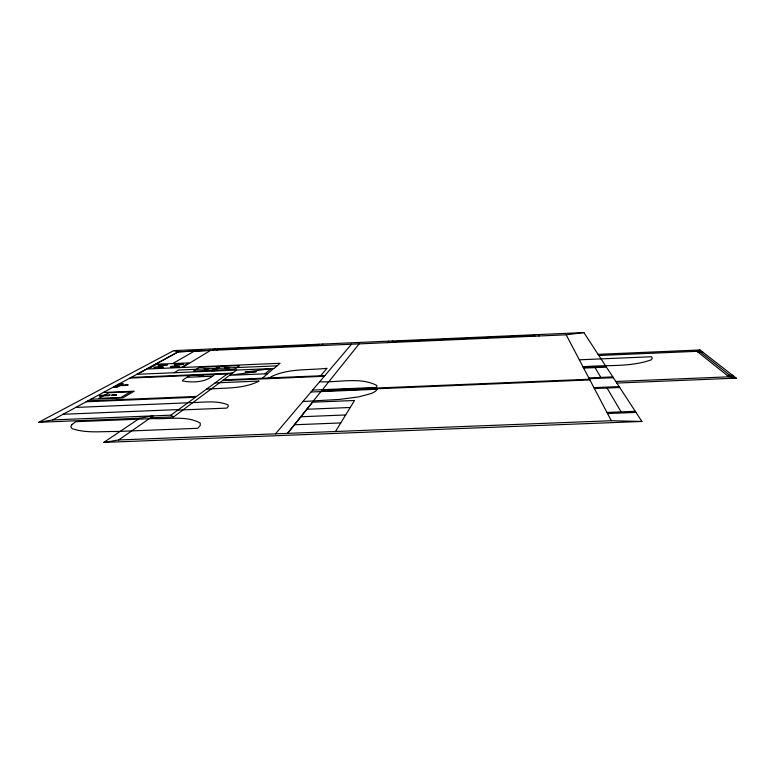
<?xml version="1.0" encoding="UTF-8"?>
<svg xmlns="http://www.w3.org/2000/svg" width="775" height="775" viewBox="0 0 775 775"><rect width="100%" height="100%" fill="white"/><g stroke="black" fill="none" stroke-linecap="round" stroke-linejoin="round"><path stroke-width="1.16" d="M391.937 342.443L392.818 340.971M335.507 431.501L354.514 400.491L312.596 402.196L287.651 433.37M387.81 342.627L388.74 341.155M287.409 433.38L359.135 343.887M275.503 433.845L351.472 344.216M319.978 376.456L327.089 368.299C307.462 370.498 285.161 367.941 267.772 378.665M321.354 345.543L322.884 344.052M317.266 345.718L318.835 344.226M262.328 378.239L273.623 368.493M265.05 373.802L271.153 368.6M150.544 417.812L173.61 416.892L236.704 370.062M103.753 442.428L118.614 439.977L153.353 415.865L139.703 418.209L103.753 442.428L641.894 421.464L583.885 332.572L173.745 350.61L38.75 422.278L52.642 419.934L170.917 415.158L227.337 373.947L232.597 373.114L130.975 377.435M214.559 374.538C206.14 382.492 193.14 382.792 182.513 381.009L182.987 379.886L189.604 375.594M216.68 350.135L219.17 348.605M212.641 350.31L215.159 348.789M174.162 372.727L178.599 370.053L277.101 365.839M172.641 363.562L194.477 351.114M121.297 385.417L121.801 385.146M120.077 385.475L117.383 386.948L113.431 387.113M120.58 385.194L123.244 383.732L119.36 383.896M137.117 374.315L178.172 351.831L210.616 350.377L182.396 367.486L280.046 363.281L274.059 368.464L136.691 374.335M156.598 364.289L148.006 368.978L181.147 367.544L188.916 362.894L155.349 364.308M52.642 419.934L178.366 351.821M598.852 355.502L696.967 351.317L700.038 349.971L736.25 378.152L616.832 383.063M207.08 368.852C209.076 368.299 203.399 368.784 205.937 368.948M271.337 368.59L245.113 372.145L256.341 371.671L229.642 375.303L267.588 373.695M173.745 350.61L178.182 351.821L566.176 334.8L583.885 332.572M227.027 368.038C230.805 367.582 224.033 367.728 226.6 368.057M217.93 349.37L318.05 344.972M392.382 341.707L534.537 335.459M598.077 354.33L700.038 349.971M697.616 351.84L702.179 351.647M698.411 352.46L702.993 352.267M129.754 378.093L227.337 373.947M579.322 359.813L651.562 356.742L652.279 358.36L651.184 359.852C629.542 367.573 605.537 364.579 583.023 366.856M186.959 377.289L212.137 376.224M118.73 384.245L122.644 384.071M223.491 379.876L324.88 375.594M222.551 380.573L324.299 376.282M116.667 385.359L128.224 384.807L125.279 385.514L116.153 385.64M114.041 386.783L117.984 386.618M215.072 382.908L259.112 381.058C243.118 389.35 223.936 387.645 206.421 389.224M583.284 367.369L605.972 366.42M583.672 368.096L606.438 367.137M319.62 381.794C337.823 382.724 360.346 376.631 376.834 385.495L376.592 387.452L312.587 390.096M103.424 392.479L134.211 391.191L122.75 397.914L90.985 399.232M588.826 377.909L612.822 376.912M589.252 378.713L613.345 377.716M321.935 390.3L589.513 379.227M321.344 391.046L589.891 379.934M87.672 400.927L196.559 396.432M310.969 392.005L377.338 389.253L375.313 391.423L371.583 393.419L358.98 396.839L339.479 399.416L302.909 401.508M86.141 401.76L195.445 397.246M727.337 375.488L732.549 375.274M728.364 376.311L733.596 376.088M615.805 381.484L729.004 376.815L736.25 378.152M188.102 402.603C201.248 402.923 215.644 399.687 228.044 404.899L228.296 406.342L226.891 408.105L177.843 410.101M75.698 407.427L187.792 402.826M593.941 387.645L619.148 386.609M594.406 388.527L619.729 387.5M63.095 414.267L178.56 409.568M306.968 409.239L350.222 407.495M38.75 422.278L139.703 418.209M300.962 416.747L345.65 414.964M294.529 424.768L340.758 422.947M606.961 412.426L635.277 411.312M607.552 413.55L636.004 412.426M118.614 439.977L611.32 420.728L641.894 421.464M170.917 415.158L173.61 416.892M700.697 352.363L729.943 375.381M696.967 351.317L729.004 376.815M595.045 367.612L600.819 377.406M607.058 388.013L621.104 411.874M566.176 334.8L611.32 420.728M538.47 334.567L538.954 335.992M534.314 334.752L534.76 336.176M120.755 384.274L120.047 384.323L120.755 384.274M72.036 424.429L70.787 426.754L72.172 428.662C86.277 433.477 101.67 431.307 116.318 431.52L197.819 428.294L200.279 425.397L200.202 423.024C186.097 415.284 168.369 419.42 152.869 418.607L75.834 421.697L72.036 424.429M239.553 365.597L234.476 369.317L214.956 370.159L220.429 366.42L239.553 365.597M229.255 367.728L224.866 368.018L229.255 367.728M217.126 369.336L215.314 370.576L211.653 370.731L213.483 369.491L217.126 369.336M218.434 366.498L212.922 370.237L193.45 371.07L199.349 367.321L218.434 366.498M203.021 375.681L198.603 376.137L203.021 375.681M208.601 368.619L204.222 368.9L208.601 368.619M127.265 384.972L125.211 385.504L127.265 384.972M179.703 366.449C166.131 369.481 168.262 364.812 179.703 366.449M183.636 364.124C170.277 367.079 172.292 362.535 183.636 364.124M130.549 391.85L120.929 397.449L98.687 398.369L108.878 392.751L130.549 391.85M116.56 394.93L111.59 395.269L116.56 394.93M115.494 395.008L112.656 395.202L115.494 395.008M163.234 367.156C149.478 370.179 152.026 365.5 163.234 367.156M167.371 364.822C153.838 367.776 156.25 363.223 167.371 364.822M109.953 394.959L108.752 395.637L99.287 396.025L100.527 395.357L109.953 394.959M116.647 386.531L115.94 386.56L116.647 386.531"/></g></svg>
